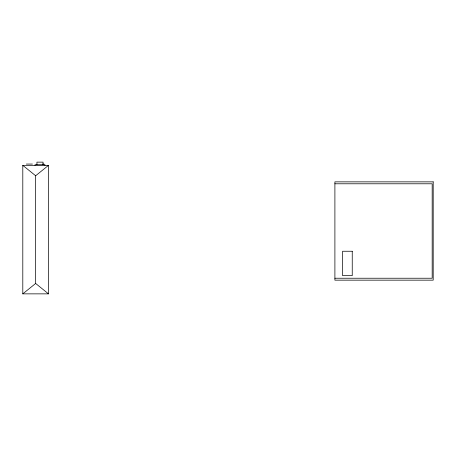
<?xml version="1.0" encoding="UTF-8"?>
<svg xmlns="http://www.w3.org/2000/svg" width="456" height="456" viewBox="0 0 456 456"><rect width="100%" height="100%" fill="white"/><g stroke="black" fill="none" stroke-linecap="round" stroke-linejoin="round"><path stroke-width="0.68" d="M22.8 293.858L35.648 283.461L35.648 175.754L48.501 165.357L48.501 293.858L22.8 293.858L22.8 165.357L48.501 165.357M26.334 164.069L32.439 164.069M42.619 164.069L44.004 164.069M334.898 183.785L432.174 183.785L432.174 278.234L334.898 278.234M22.8 165.357L35.648 175.754M35.648 283.461L48.501 293.858M44.967 165.357L44.967 164.713L35.009 164.713L35.009 165.357M43.041 164.713L43.041 162.142L36.936 162.142L36.936 164.713M433.2 181.858L334.898 181.858L334.898 280.161L433.2 280.161L433.2 181.858M352.243 251.25L342.604 251.25L342.604 275.663L352.243 275.663L352.243 251.25"/></g></svg>
